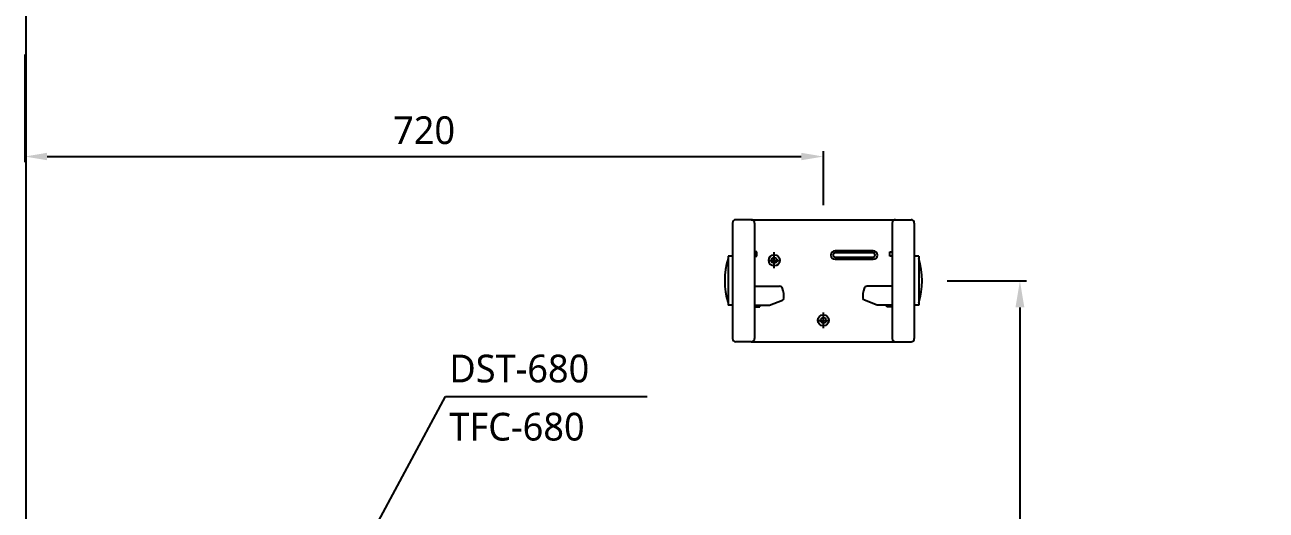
# Model space of a CAD drawing. Extents: x 2759 to 9191, y -64 to 2464.
# Drawn here: x 2896 to 4015, y 787 to 1224 of the extents above; entities that cross this region are included whole.
import ezdxf

# ---------------------------------------------------------------- set-up
doc = ezdxf.new("R2010")
doc.units = 0
doc.header["$LTSCALE"] = 20
doc.header["$MEASUREMENT"] = 0
doc.layers.get('0').update_dxf_attribs({"linetype": 'CONTINUOUS'})
doc.layers.get('DEFPOINTS').update_dxf_attribs({"linetype": 'CONTINUOUS'})
for name, color, linetype in [('1', 7, 'CONTINUOUS'), ('2', 2, 'CONTINUOUS'), ('4', 4, 'CONTINUOUS'), ('6', 6, 'CONTINUOUS')]:
    doc.layers.add(name, color=color, linetype=linetype)
doc.styles.add('ROMANS', font='NanumGothic.ttf', dxfattribs={"height": 10.144927})
doc.styles.get("Standard").update_dxf_attribs({"font": 'NanumGothic.ttf'})
doc.dimstyles.get("Standard").update_dxf_attribs({"dimtxt": 2.7, "dimasz": 2.5, "dimexe": 1.5, "dimexo": 1.5, "dimgap": 1.5, "dimtad": 1, "dimdec": 0, "dimlfac": 10, "dimzin": 0, "dimdsep": 46, "dimtxsty": 'Standard', "dimcen": 0, "dimclrt": 2, "dimadec": 0, "dimazin": 0, "dimtfac": 1, "dimtdec": 0, "dimtmove": 0, "dimatfit": 3, "dimfxl": 0, "dimtolj": 1, "dimtzin": 0, "dimarcsym": 0})

# ---------------------------------------------------------------- blocks, each defined once
blk = doc.blocks.new('*D45')
at = {"color": 3, "lineweight": -2}
for p, q in [((3727.5, 993.7), (3799, 993.7)), ((3793, 969.7), (3793, 663.7)), ((3793, 307.7), (3793, 613.7)), ((3770.4, 283.7), (3799, 283.7))]:
    blk.add_line(p, q, dxfattribs=at)
at = {"color": 3}
for points in [[(3789, 969.7), (3797, 969.7), (3793, 993.7)], [(3789, 307.7), (3797, 307.7), (3793, 283.7)]]:
    blk.add_solid(points, dxfattribs=at)
at = {"layer": 'DEFPOINTS', "color": 0}
for p in [(3725.7, 993.7), (3768.6, 283.7), (3793, 283.7)]:
    blk.add_point(p, dxfattribs=at)
at = {"color": 2, "insert": (3793, 638.7), "char_height": 24, "attachment_point": 5}
blk.add_mtext('\\A1;710', dxfattribs=at)
blk = doc.blocks.new('*D46')
at = {"layer": '1', "color": 3, "lineweight": -2}
for p, q in [((2895.8, 1197.5), (2895.8, 1100.6)), ((3615.8, 1061.9), (3615.8, 1110.6)), ((2915.8, 1105.6), (3595.8, 1105.6))]:
    blk.add_line(p, q, dxfattribs=at)
at = {"layer": '1', "color": 3}
for points in [[(2915.8, 1109), (2915.8, 1102.3), (2895.8, 1105.6)], [(3595.8, 1109), (3595.8, 1102.3), (3615.8, 1105.6)]]:
    blk.add_solid(points, dxfattribs=at)
at = {"layer": 'DEFPOINTS', "color": 0}
for p in [(2895.8, 1199), (3615.8, 1105.6), (3615.8, 1060.4)]:
    blk.add_point(p, dxfattribs=at)
at = {"layer": '1', "color": 2, "insert": (3255.8, 1129.2), "char_height": 25, "attachment_point": 5}
blk.add_mtext('\\A1;720', dxfattribs=at)

msp = doc.modelspace()

# ---------------------------------------------------------------- linework, layer by layer
at = {"layer": '1'}
for p, q in [((3571.5, 1005.1), (3571.5, 1019.4)), ((3566.1, 1012), (3577.1, 1012)), ((3615.8, 950.9), (3615.8, 965.2)), ((3610.4, 957.8), (3621.4, 957.8))]:
    msp.add_line(p, q, dxfattribs=at)
at = {"layer": '4'}
for p, q in [((3533.8, 1045.7), (3533.8, 941.7)), ((3550.8, 1048.7), (3536.8, 1048.7)), ((3550.8, 1048.7), (3680.8, 1048.7)), ((3553.8, 1045.7), (3553.8, 941.7)), ((3677.8, 1045.7), (3677.8, 941.7)), ((3680.8, 1048.7), (3694.8, 1048.7)), ((3697.8, 1045.7), (3697.8, 941.7)), ((3555.9, 1019.7), (3553.8, 1019.7)), ((3555.9, 1015.7), (3555.9, 1019.7)), ((3675.7, 1019.7), (3677.8, 1019.7)), ((3675.7, 1015.7), (3675.7, 1019.7)), ((3529.8, 1015.7), (3529.8, 971.7)), ((3533.8, 1015.7), (3529.8, 1015.7)), ((3553.8, 1015.7), (3555.9, 1015.7)), ((3677.8, 1015.7), (3675.7, 1015.7)), ((3701.8, 1015.7), (3697.8, 1015.7)), ((3701.8, 1015.7), (3701.8, 971.7)), ((3553.8, 988.7), (3576.2, 988.7)), ((3677.8, 988.7), (3655.3, 988.7)), ((3567.3, 971.7), (3578.8, 976.1)), ((3664.3, 971.7), (3652.8, 976.1)), ((3533.8, 971.7), (3529.8, 971.7)), ((3553.8, 971.7), (3567.3, 971.7)), ((3553.8, 970.1), (3558.6, 970.1)), ((3558.6, 970.1), (3558.6, 971.7)), ((3677.8, 971.7), (3664.3, 971.7)), ((3672.9, 970.1), (3672.9, 971.7)), ((3677.8, 970.1), (3672.9, 970.1)), ((3701.8, 971.7), (3697.8, 971.7)), ((3550.8, 938.7), (3536.8, 938.7)), ((3550.8, 938.7), (3680.8, 938.7)), ((3680.8, 938.7), (3694.8, 938.7))]:
    msp.add_line(p, q, dxfattribs=at)
for points in [[(3660.6, 1013, 1), (3660.6, 1020.7), (3626.4, 1020.7, 1), (3626.4, 1013)], [(3660.6, 1015, 1), (3660.6, 1018.7), (3626.4, 1018.7, 1), (3626.4, 1015)]]:
    msp.add_lwpolyline(points, format="xyb", close=True, dxfattribs=at)
for centre, radius in [((3571.5, 1012), 5), ((3571.5, 1012), 2.5), ((3615.8, 958), 5), ((3615.8, 958), 2.5)]:
    msp.add_circle(centre, radius, dxfattribs=at)
for centre, radius, start, end in [((3536.8, 1045.7), 3, 90, 180), ((3550.8, 1045.7), 3, 0, 90), ((3680.8, 1045.7), 3, 90, 180), ((3694.8, 1045.7), 3, 0, 90), ((3595, 993.7), 68.2, 162.9409, 197.0591), ((3636.6, 993.7), 68.2, 342.9409, 17.0591), ((3576.2, 985.7), 3, 20.743, 90), ((3561.7, 980.2), 18.5, 352.3216, 20.743), ((3669.8, 980.2), 18.5, 159.257, 187.6784), ((3655.3, 985.7), 3, 90, 159.257), ((3578.1, 978), 2, 290.9719, 352.3216), ((3653.5, 978), 2, 187.6784, 249.0281), ((3536.8, 941.7), 3, 180, 270), ((3550.8, 941.7), 3, 270, 0), ((3680.8, 941.7), 3, 180, 270), ((3694.8, 941.7), 3, 270, 0)]:
    msp.add_arc(centre, radius, start, end, dxfattribs=at)
at = {"layer": '6'}
msp.add_lwpolyline([(3896.6, 2208.7), (2896.6, 2208.7), (2896.6, 283.7), (4824.1, 283.7), (4824.1, 1308.7)], dxfattribs=at)

# ---------------------------------------------------------------- texts
at = {"layer": '2', "char_height": 25, "attachment_point": 4, "style": 'ROMANS'}
for s, insert in [('DST-680', (3278.6, 914.4)), ('TFC-680', (3278.6, 862))]:
    msp.add_mtext(s, dxfattribs=dict(at, insert=insert))

# ---------------------------------------------------------------- dimensions: what is measured, and where the dimension line sits
dim = msp.add_linear_dim(base=(3793, 283.7), p1=(3725.7, 993.7), p2=(3768.6, 283.7), angle=90, dimstyle='Standard', override={"dimscale": 1.2, "dimtxt": 20, "dimasz": 20, "dimexe": 5, "dimgap": 10, "dimtih": 1, "dimtoh": 1, "dimlfac": 1, "dimzin": 12, "dimclrd": 3, "dimclre": 3, "dimazin": 2, "dimarcsym": 1})
dim.commit()
dim.dimension.update_dxf_attribs({"geometry": '*D45', "text_midpoint": (3793, 638.7), "dimtype": 160})
at = {"layer": '1'}
dim = msp.add_linear_dim(base=(3615.8, 1105.6), p1=(2895.8, 1199), p2=(3615.8, 1060.4), dimstyle='Standard', override={"dimtxt": 25, "dimasz": 20, "dimexe": 5, "dimgap": 10, "dimlfac": 1, "dimclrd": 3, "dimclre": 3}, dxfattribs=at)
dim.commit()
dim.dimension.update_dxf_attribs({"geometry": '*D46', "text_midpoint": (3255.8, 1105.6), "dimtype": 160})

# ---------------------------------------------------------------- leaders
msp.add_leader([(3201.1, 751.7), (3275.2, 889.3), (3456.8, 889.3)], dimstyle='Standard', override={"dimtxt": 20, "dimasz": 20, "dimexe": 5, "dimgap": 10, "dimtad": 0, "dimlfac": 1, "dimzin": 12, "dimclrd": 3, "dimclre": 3, "dimazin": 2, "dimarcsym": 1})

doc.saveas('drawing.dxf')
